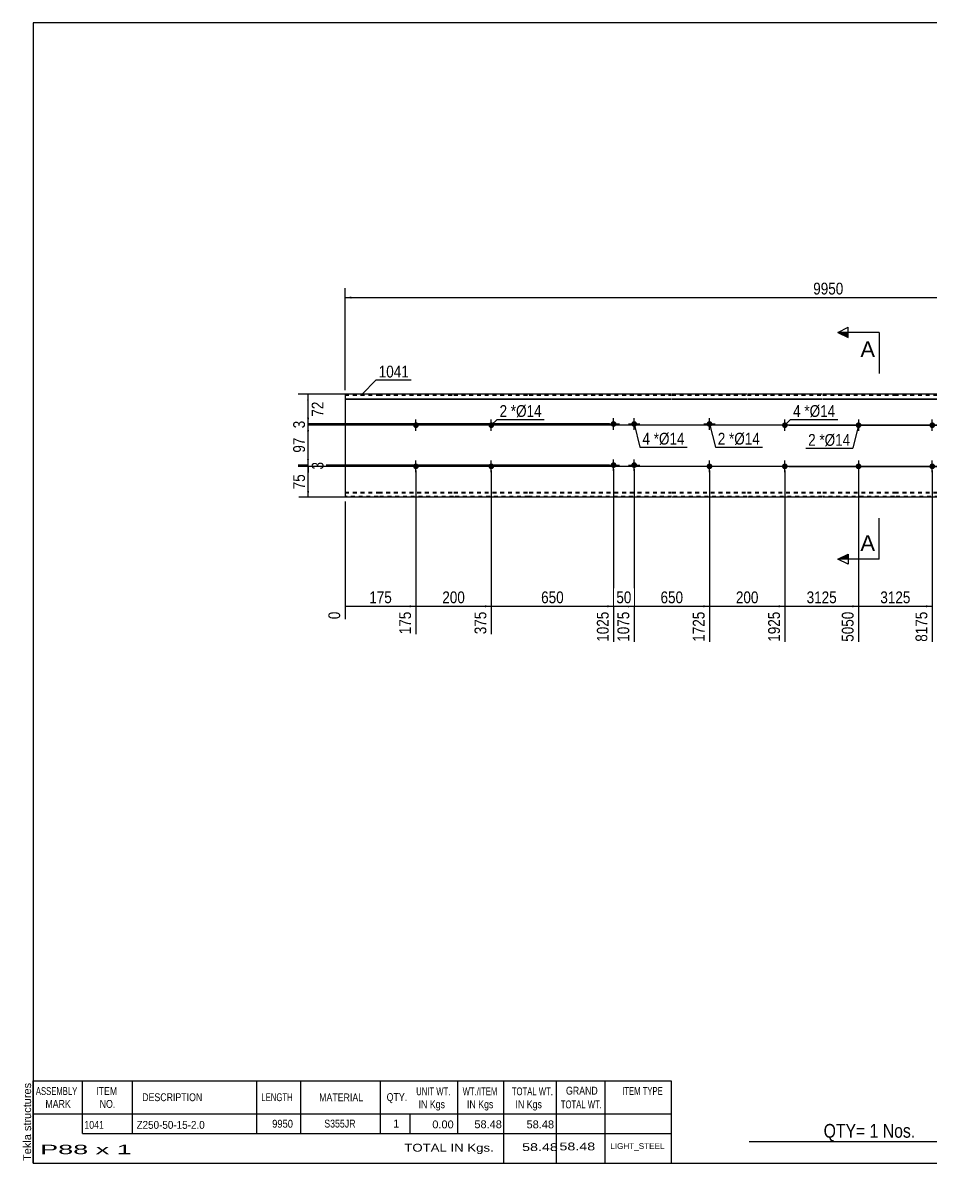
# Model space of a CAD drawing. Header units: millimetres. Extents: x -78 to 324, y -174 to 103.
# Drawn here: x -78.3 to 142.1, y -174.3 to 102.8 of the extents above; entities that cross this region are included whole.
import ezdxf

# ---------------------------------------------------------------- set-up
doc = ezdxf.new("R2010")
doc.units = ezdxf.units.MM
doc.linetypes.add('DXK_LINE_DOT1', pattern=[1.8814, 0.9407, -0.9407])
doc.styles.add('Arial', font='ARIAL.TTF', dxfattribs={"height": 0.2})
doc.styles.add('Arial Narrow', font='ARIALN.TTF', dxfattribs={"height": 0.2})

# ---------------------------------------------------------------- blocks, each defined once
blk = doc.blocks.new('Unknown-629082301-1939')
at = {"color": 5, "linetype": 'Continuous'}
for p, q in [((324.25, 102.75), (-75.75, 102.75)), ((-75.75, 102.75), (-75.75, -174.25)), ((324.25, -174.25), (324.25, 102.75)), ((-75.75, -174.25), (324.25, -174.25))]:
    blk.add_line(p, q, dxfattribs=at)
at = {"color": 174, "linetype": 'Continuous', "style": 'Arial'}
blk.add_text('Tekla structures', height=1.9102, rotation=90, dxfattribs=at).set_placement((-76.25, -173.75))
blk = doc.blocks.new('Part-629082301-1218 - 1203')
at = {"color": 2, "linetype": 'Continuous'}
for p, q in [((8, 12.5), (0, 12.5)), ((0, 12.5), (0, -12.5)), ((0, 11.44), (8, 11.44)), ((0, 11.3), (8, 11.3)), ((26.29, 12.5), (8.1, 12.5)), ((8.1, 11.44), (26.29, 11.44)), ((8.1, 11.3), (26.29, 11.3)), ((44.59, 12.5), (26.39, 12.5)), ((26.39, 11.44), (44.59, 11.44)), ((26.39, 11.3), (44.59, 11.3)), ((79.28, 12.5), (44.69, 12.5)), ((44.69, 11.44), (79.28, 11.44)), ((44.69, 11.3), (79.28, 11.3)), ((97.58, 12.5), (79.38, 12.5)), ((79.38, 11.44), (97.58, 11.44)), ((79.38, 11.3), (97.58, 11.3)), ((115.87, 12.5), (97.68, 12.5)), ((97.68, 11.44), (115.87, 11.44)), ((97.68, 11.3), (115.87, 11.3)), ((133.37, 12.5), (115.97, 12.5)), ((115.97, 11.44), (133.37, 11.44)), ((115.97, 11.3), (133.37, 11.3)), ((151.67, 12.5), (133.47, 12.5)), ((133.47, 11.44), (151.67, 11.44)), ((133.47, 11.3), (151.67, 11.3)), ((169.96, 12.5), (151.77, 12.5)), ((151.77, 11.44), (169.96, 11.44)), ((151.77, 11.3), (169.96, 11.3)), ((204.66, 12.5), (170.06, 12.5)), ((170.06, 11.44), (204.66, 11.44)), ((170.06, 11.3), (204.66, 11.3)), ((222.95, 12.5), (204.76, 12.5)), ((204.76, 11.44), (222.95, 11.44)), ((204.76, 11.3), (222.95, 11.3)), ((234.65, 12.5), (223.05, 12.5)), ((223.05, 11.44), (234.65, 11.44)), ((223.05, 11.3), (234.65, 11.3)), ((234.65, -12.5), (234.65, 12.5)), ((8, -12.5), (0, -12.5)), ((26.29, -12.5), (8.1, -12.5)), ((44.59, -12.5), (26.39, -12.5)), ((79.28, -12.5), (44.69, -12.5)), ((97.58, -12.5), (79.38, -12.5)), ((115.87, -12.5), (97.68, -12.5)), ((133.37, -12.5), (115.97, -12.5)), ((151.67, -12.5), (133.47, -12.5)), ((169.96, -12.5), (151.77, -12.5)), ((204.66, -12.5), (170.06, -12.5)), ((222.95, -12.5), (204.76, -12.5)), ((234.65, -12.5), (223.05, -12.5))]:
    blk.add_line(p, q, dxfattribs=at)
at = {"color": 7, "linetype": 'DXK_LINE_DOT1'}
for p, q in [((0, 12.3), (8, 12.3)), ((8.1, 12.3), (26.29, 12.3)), ((26.39, 12.3), (44.59, 12.3)), ((44.69, 12.3), (79.28, 12.3)), ((79.38, 12.3), (97.58, 12.3)), ((97.68, 12.3), (115.87, 12.3)), ((115.97, 12.3), (133.37, 12.3)), ((133.47, 12.3), (151.67, 12.3)), ((151.77, 12.3), (169.96, 12.3)), ((170.06, 12.3), (204.66, 12.3)), ((204.76, 12.3), (222.95, 12.3)), ((223.05, 12.3), (234.65, 12.3)), ((0, -11.3), (8, -11.3)), ((0, -11.44), (8, -11.44)), ((8, -12.3), (0, -12.3)), ((8.1, -11.3), (26.29, -11.3)), ((8.1, -11.44), (26.29, -11.44)), ((26.29, -12.3), (8.1, -12.3)), ((26.39, -11.3), (44.59, -11.3)), ((26.39, -11.44), (44.59, -11.44)), ((44.59, -12.3), (26.39, -12.3)), ((44.69, -11.3), (79.28, -11.3)), ((44.69, -11.44), (79.28, -11.44)), ((79.28, -12.3), (44.69, -12.3)), ((79.38, -11.3), (97.58, -11.3)), ((79.38, -11.44), (97.58, -11.44)), ((97.58, -12.3), (79.38, -12.3)), ((97.68, -11.3), (115.87, -11.3)), ((97.68, -11.44), (115.87, -11.44)), ((115.87, -12.3), (97.68, -12.3)), ((115.97, -11.3), (133.37, -11.3)), ((115.97, -11.44), (133.37, -11.44)), ((133.37, -12.3), (115.97, -12.3)), ((133.47, -11.3), (151.67, -11.3)), ((133.47, -11.44), (151.67, -11.44)), ((151.67, -12.3), (133.47, -12.3)), ((151.77, -11.3), (169.96, -11.3)), ((151.77, -11.44), (169.96, -11.44)), ((169.96, -12.3), (151.77, -12.3)), ((170.06, -11.3), (204.66, -11.3)), ((170.06, -11.44), (204.66, -11.44)), ((204.66, -12.3), (170.06, -12.3)), ((204.76, -11.3), (222.95, -11.3)), ((204.76, -11.44), (222.95, -11.44)), ((222.95, -12.3), (204.76, -12.3)), ((223.05, -11.3), (234.65, -11.3)), ((223.05, -11.44), (234.65, -11.44)), ((234.65, -12.3), (223.05, -12.3))]:
    blk.add_line(p, q, dxfattribs=at)
blk = doc.blocks.new('Bolt-629082301-1224 - 1203')
at = {"linetype": 'Continuous'}
for points in [[(141.87, -5, -1), (143.27, -5, -1)], [(231.45, -5, -1), (232.85, -5, -1)]]:
    blk.add_hatch(color=3, dxfattribs=at).paths.add_polyline_path(points)
at = {"color": 3, "linetype": 'Continuous'}
for p, q in [((143.97, -5), (141.17, -5)), ((142.57, -6.4), (142.57, -3.6)), ((233.55, -5), (230.75, -5)), ((232.15, -6.4), (232.15, -3.6))]:
    blk.add_line(p, q, dxfattribs=at)
blk = doc.blocks.new('Bolt-629082301-1225 - 1203')
at = {"linetype": 'Continuous'}
for points in [[(141.87, 5, -1), (143.27, 5, -1)], [(231.45, 5, -1), (232.85, 5, -1)]]:
    blk.add_hatch(color=3, dxfattribs=at).paths.add_polyline_path(points)
at = {"color": 3, "linetype": 'Continuous'}
for p, q in [((142.57, 3.6), (142.57, 6.4)), ((232.15, 3.6), (232.15, 6.4)), ((143.97, 5), (141.17, 5)), ((233.55, 5), (230.75, 5))]:
    blk.add_line(p, q, dxfattribs=at)
blk = doc.blocks.new('Bolt-629082301-1226 - 1203')
at = {"linetype": 'Continuous'}
for points in [[(16.5, 5, -1), (17.9, 5, -1)], [(106.08, 5, -1), (107.48, 5, -1)]]:
    blk.add_hatch(color=3, dxfattribs=at).paths.add_polyline_path(points)
at = {"color": 3, "linetype": 'Continuous'}
for p, q in [((17.2, 3.6), (17.2, 6.4)), ((106.78, 3.6), (106.78, 6.4)), ((18.6, 5), (15.8, 5)), ((108.18, 5), (105.38, 5))]:
    blk.add_line(p, q, dxfattribs=at)
blk = doc.blocks.new('Bolt-629082301-1227 - 1203')
at = {"linetype": 'Continuous'}
for points in [[(16.5, -5, -1), (17.9, -5, -1)], [(106.08, -5, -1), (107.48, -5, -1)]]:
    blk.add_hatch(color=3, dxfattribs=at).paths.add_polyline_path(points)
at = {"color": 3, "linetype": 'Continuous'}
for p, q in [((18.6, -5), (15.8, -5)), ((17.2, -6.4), (17.2, -3.6)), ((108.18, -5), (105.38, -5)), ((106.78, -6.4), (106.78, -3.6))]:
    blk.add_line(p, q, dxfattribs=at)
blk = doc.blocks.new('Bolt-629082301-1228 - 1203')
at = {"linetype": 'Continuous'}
for points in [[(125.37, 5, -1), (123.97, 5, -1)], [(125.37, -5, -1), (123.97, -5, -1)]]:
    blk.add_hatch(color=3, dxfattribs=at).paths.add_polyline_path(points)
at = {"color": 3, "linetype": 'Continuous'}
for p, q in [((124.67, 6.4), (124.67, 3.6)), ((126.07, 5), (123.27, 5)), ((126.07, -5), (123.27, -5)), ((124.67, -3.6), (124.67, -6.4))]:
    blk.add_line(p, q, dxfattribs=at)
blk = doc.blocks.new('Bolt-629082301-1229 - 1203')
at = {"linetype": 'Continuous'}
for points in [[(64.49, 5.3, -1), (65.89, 5.3, -1)], [(69.49, 5.3, -1), (70.89, 5.3, -1)], [(64.49, -4.7, -1), (65.89, -4.7, -1)], [(69.49, -4.7, -1), (70.89, -4.7, -1)]]:
    blk.add_hatch(color=3, dxfattribs=at).paths.add_polyline_path(points)
at = {"color": 3, "linetype": 'Continuous'}
for p, q in [((65.19, 3.9), (65.19, 6.7)), ((70.19, 3.9), (70.19, 6.7)), ((63.79, 5.3), (66.59, 5.3)), ((68.79, 5.3), (71.59, 5.3)), ((63.79, -4.7), (66.59, -4.7)), ((65.19, -6.1), (65.19, -3.3)), ((68.79, -4.7), (71.59, -4.7)), ((70.19, -6.1), (70.19, -3.3))]:
    blk.add_line(p, q, dxfattribs=at)
blk = doc.blocks.new('Bolt-629082301-1230 - 1203')
at = {"linetype": 'Continuous'}
blk.add_hatch(color=3, dxfattribs=at).paths.add_polyline_path([(87.78, 5.3, -1), (89.18, 5.3, -1)])
at = {"color": 3, "linetype": 'Continuous'}
for p, q in [((88.48, 3.9), (88.48, 6.7)), ((87.08, 5.3), (89.88, 5.3))]:
    blk.add_line(p, q, dxfattribs=at)
blk = doc.blocks.new('Bolt-629082301-1231 - 1203')
at = {"linetype": 'Continuous'}
blk.add_hatch(color=3, dxfattribs=at).paths.add_polyline_path([(87.78, -5, -1), (89.18, -5, -1)])
at = {"color": 3, "linetype": 'Continuous'}
for p, q in [((89.88, -5), (87.08, -5)), ((88.48, -6.4), (88.48, -3.6))]:
    blk.add_line(p, q, dxfattribs=at)
blk = doc.blocks.new('Bolt-629082301-1232 - 1203')
at = {"linetype": 'Continuous'}
blk.add_hatch(color=3, dxfattribs=at).paths.add_polyline_path([(34.79, -5, -1), (36.19, -5, -1)])
at = {"color": 3, "linetype": 'Continuous'}
for p, q in [((36.89, -5), (34.09, -5)), ((35.49, -6.4), (35.49, -3.6))]:
    blk.add_line(p, q, dxfattribs=at)
blk = doc.blocks.new('Bolt-629082301-1233 - 1203')
at = {"linetype": 'Continuous'}
blk.add_hatch(color=3, dxfattribs=at).paths.add_polyline_path([(34.79, 5, -1), (36.19, 5, -1)])
at = {"color": 3, "linetype": 'Continuous'}
for p, q in [((35.49, 3.6), (35.49, 6.4)), ((36.89, 5), (34.09, 5))]:
    blk.add_line(p, q, dxfattribs=at)
blk = doc.blocks.new('StraightDimension-629082301-1348 - 1203')
at = {"linetype": 'Continuous'}
for points in [[(-9.25, 11), (-9, 12.5), (-8.75, 11)], [(-8.75, 6.8), (-9, 5.3), (-9.25, 6.8)]]:
    blk.add_hatch(color=7, dxfattribs=at).paths.add_polyline_path(points)
at = {"color": 7, "linetype": 'Continuous'}
for p, q in [((16.2, 12.5), (-11.4, 12.5)), ((-9, 5.3), (-9, 12.5)), ((64.19, 5.3), (-11.4, 5.3))]:
    blk.add_line(p, q, dxfattribs=at)
at = {"color": 0}
blk.add_wipeout([(-4.65, 11.33), (-8.85, 11.33), (-8.85, 6.47), (-4.65, 6.47)], dxfattribs=at)
at = {"color": 3, "style": 'Arial Narrow'}
blk.add_text('72', height=2.863, rotation=90.0002, dxfattribs=at).set_placement((-5.25, 7.07))
blk = doc.blocks.new('StraightDimension-629082301-1284 - 1203')
at = {"linetype": 'Continuous'}
blk.add_hatch(color=7, dxfattribs=at).paths.add_polyline_path([(86.98, -38.75), (88.48, -39), (86.98, -39.25)])
at = {"color": 7, "linetype": 'Continuous'}
for p, q in [((70.19, -5.7), (70.19, -47.61)), ((88.48, -6), (88.48, -47.61)), ((70.19, -39), (88.48, -39))]:
    blk.add_line(p, q, dxfattribs=at)
at = {"color": 0}
blk.add_wipeout([(82.68, -38.85), (82.68, -34.65), (75.99, -34.65), (75.99, -38.85)], dxfattribs=at)
at = {"color": 3, "style": 'Arial Narrow'}
blk.add_text('650', height=2.863, dxfattribs=at).set_placement((76.59, -38.25))
at = {"color": 0, "linetype": 'Continuous'}
blk.add_wipeout([(87.88, -39.7), (83.68, -39.7), (83.68, -48.21), (87.88, -48.21)], dxfattribs=at)
at = {"color": 3, "linetype": 'Continuous', "style": 'Arial Narrow'}
blk.add_text('1725', height=2.863, rotation=90.0002, dxfattribs=at).set_placement((87.28, -47.61))
blk = doc.blocks.new('StraightDimension-629082301-1283 - 1203')
at = {"linetype": 'Continuous'}
blk.add_hatch(color=7, dxfattribs=at).paths.add_polyline_path([(105.28, -38.75), (106.78, -39), (105.28, -39.25)])
at = {"color": 7, "linetype": 'Continuous'}
for p, q in [((88.48, -6), (88.48, -47.61)), ((106.78, -6), (106.78, -47.61)), ((88.48, -39), (106.78, -39))]:
    blk.add_line(p, q, dxfattribs=at)
at = {"color": 0}
blk.add_wipeout([(100.97, -38.85), (100.97, -34.65), (94.29, -34.65), (94.29, -38.85)], dxfattribs=at)
at = {"color": 3, "style": 'Arial Narrow'}
blk.add_text('200', height=2.863, dxfattribs=at).set_placement((94.89, -38.25))
at = {"color": 0, "linetype": 'Continuous'}
blk.add_wipeout([(106.18, -39.7), (101.98, -39.7), (101.98, -48.21), (106.18, -48.21)], dxfattribs=at)
at = {"color": 3, "linetype": 'Continuous', "style": 'Arial Narrow'}
blk.add_text('1925', height=2.863, rotation=90.0002, dxfattribs=at).set_placement((105.58, -47.61))
blk = doc.blocks.new('StraightDimension-629082301-1282 - 1203')
at = {"linetype": 'Continuous'}
blk.add_hatch(color=7, dxfattribs=at).paths.add_polyline_path([(123.17, -38.75), (124.67, -39), (123.17, -39.25)])
at = {"color": 7, "linetype": 'Continuous'}
for p, q in [((106.78, -6), (106.78, -47.61)), ((124.67, -6), (124.67, -47.61)), ((106.78, -39), (124.67, -39))]:
    blk.add_line(p, q, dxfattribs=at)
at = {"color": 0}
blk.add_wipeout([(119.98, -38.85), (119.98, -34.65), (111.47, -34.65), (111.47, -38.85)], dxfattribs=at)
at = {"color": 3, "style": 'Arial Narrow'}
blk.add_text('3125', height=2.863, dxfattribs=at).set_placement((112.07, -38.25))
at = {"color": 0, "linetype": 'Continuous'}
blk.add_wipeout([(124.07, -39.7), (119.87, -39.7), (119.87, -48.21), (124.07, -48.21)], dxfattribs=at)
at = {"color": 3, "linetype": 'Continuous', "style": 'Arial Narrow'}
blk.add_text('5050', height=2.863, rotation=90.0002, dxfattribs=at).set_placement((123.47, -47.61))
blk = doc.blocks.new('StraightDimension-629082301-1350 - 1203')
at = {"linetype": 'Continuous'}
for points in [[(-9.25, 3.5), (-9, 5), (-8.75, 3.5)], [(-8.75, -3.2), (-9, -4.7), (-9.25, -3.2)]]:
    blk.add_hatch(color=7, dxfattribs=at).paths.add_polyline_path(points)
at = {"color": 7, "linetype": 'Continuous'}
for p, q in [((141.57, 5), (-11.25, 5)), ((-9, -4.7), (-9, 5)), ((64.19, -4.7), (-11.25, -4.7))]:
    blk.add_line(p, q, dxfattribs=at)
at = {"color": 0}
blk.add_wipeout([(-9.15, 2.58), (-13.35, 2.58), (-13.35, -2.28), (-9.15, -2.28)], dxfattribs=at)
at = {"color": 3, "style": 'Arial Narrow'}
blk.add_text('97', height=2.863, rotation=90.0002, dxfattribs=at).set_placement((-9.75, -1.68))
blk = doc.blocks.new('StraightDimension-629082301-1286 - 1203')
at = {"linetype": 'Continuous'}
blk.add_hatch(color=7, dxfattribs=at).paths.add_polyline_path([(63.69, -38.75), (65.19, -39), (63.69, -39.25)])
at = {"color": 7, "linetype": 'Continuous'}
for p, q in [((35.49, -6), (35.49, -45.78)), ((65.19, -5.7), (65.19, -47.61)), ((35.49, -39), (65.19, -39))]:
    blk.add_line(p, q, dxfattribs=at)
at = {"color": 0}
blk.add_wipeout([(53.68, -38.85), (53.68, -34.65), (47, -34.65), (47, -38.85)], dxfattribs=at)
at = {"color": 0, "linetype": 'Continuous'}
blk.add_wipeout([(64.59, -39.7), (60.39, -39.7), (60.39, -48.21), (64.59, -48.21)], dxfattribs=at)
at = {"color": 3, "style": 'Arial Narrow'}
blk.add_text('650', height=2.863, dxfattribs=at).set_placement((47.6, -38.25))
at = {"color": 3, "linetype": 'Continuous', "style": 'Arial Narrow'}
blk.add_text('1025', height=2.863, rotation=90.0002, dxfattribs=at).set_placement((63.99, -47.61))
blk = doc.blocks.new('StraightDimension-629082301-1349 - 1203')
at = {"linetype": 'Continuous'}
for points in [[(-8.75, 6.8), (-9, 5.3), (-9.25, 6.8)], [(-9.25, 3.5), (-9, 5), (-8.75, 3.5)]]:
    blk.add_hatch(color=7, dxfattribs=at).paths.add_polyline_path(points)
at = {"color": 7, "linetype": 'Continuous'}
for p, q in [((64.19, 5.3), (-11.25, 5.3)), ((141.57, 5), (-11.25, 5)), ((-9, 5), (-9, 5.3))]:
    blk.add_line(p, q, dxfattribs=at)
at = {"color": 0}
blk.add_wipeout([(-9.15, 6.66), (-13.35, 6.66), (-13.35, 3.64), (-9.15, 3.64)], dxfattribs=at)
at = {"color": 3, "style": 'Arial Narrow'}
blk.add_text('3', height=2.86, rotation=90.0002, dxfattribs=at).set_placement((-9.75, 4.24))
blk = doc.blocks.new('StraightDimension-629082301-1285 - 1203')
at = {"linetype": 'Continuous'}
blk.add_hatch(color=7, dxfattribs=at).paths.add_polyline_path([(68.69, -38.75), (70.19, -39), (68.69, -39.25)])
at = {"color": 7, "linetype": 'Continuous'}
for p, q in [((65.19, -5.7), (65.19, -47.61)), ((70.19, -5.7), (70.19, -47.61)), ((65.19, -39), (70.19, -39))]:
    blk.add_line(p, q, dxfattribs=at)
at = {"color": 0}
blk.add_wipeout([(70.12, -38.85), (70.12, -34.65), (65.26, -34.65), (65.26, -38.85)], dxfattribs=at)
at = {"color": 3, "style": 'Arial Narrow'}
blk.add_text('50', height=2.863, dxfattribs=at).set_placement((65.86, -38.25))
at = {"color": 0, "linetype": 'Continuous'}
blk.add_wipeout([(69.59, -39.7), (65.39, -39.7), (65.39, -48.21), (69.59, -48.21)], dxfattribs=at)
at = {"color": 3, "linetype": 'Continuous', "style": 'Arial Narrow'}
blk.add_text('1075', height=2.863, rotation=90.0002, dxfattribs=at).set_placement((68.99, -47.61))
blk = doc.blocks.new('StraightDimension-629082301-1281 - 1203')
at = {"linetype": 'Continuous'}
blk.add_hatch(color=7, dxfattribs=at).paths.add_polyline_path([(141.07, -38.75), (142.57, -39), (141.07, -39.25)])
at = {"color": 7, "linetype": 'Continuous'}
for p, q in [((124.67, -6), (124.67, -47.61)), ((142.57, -6), (142.57, -47.61)), ((124.67, -39), (142.57, -39))]:
    blk.add_line(p, q, dxfattribs=at)
at = {"color": 0}
blk.add_wipeout([(137.88, -38.85), (137.88, -34.65), (129.36, -34.65), (129.36, -38.85)], dxfattribs=at)
at = {"color": 3, "style": 'Arial Narrow'}
blk.add_text('3125', height=2.863, dxfattribs=at).set_placement((129.96, -38.25))
at = {"color": 0, "linetype": 'Continuous'}
blk.add_wipeout([(141.97, -39.7), (137.77, -39.7), (137.77, -48.21), (141.97, -48.21)], dxfattribs=at)
at = {"color": 3, "linetype": 'Continuous', "style": 'Arial Narrow'}
blk.add_text('8175', height=2.863, rotation=90.0002, dxfattribs=at).set_placement((141.37, -47.61))
blk = doc.blocks.new('StraightDimension-629082301-1351 - 1203')
at = {"linetype": 'Continuous'}
for points in [[(-8.75, -3.2), (-9, -4.7), (-9.25, -3.2)], [(-9.25, -6.5), (-9, -5), (-8.75, -6.5)]]:
    blk.add_hatch(color=7, dxfattribs=at).paths.add_polyline_path(points)
at = {"color": 7, "linetype": 'Continuous'}
for p, q in [((64.19, -4.7), (-11.4, -4.7)), ((141.57, -5), (-11.4, -5)), ((-9, -5), (-9, -4.7))]:
    blk.add_line(p, q, dxfattribs=at)
at = {"color": 0}
blk.add_wipeout([(-4.65, -3.34), (-8.85, -3.34), (-8.85, -6.36), (-4.65, -6.36)], dxfattribs=at)
at = {"color": 3, "style": 'Arial Narrow'}
blk.add_text('3', height=2.86, rotation=90.0002, dxfattribs=at).set_placement((-5.25, -5.76))
blk = doc.blocks.new('StraightDimension-629082301-1287 - 1203')
at = {"linetype": 'Continuous'}
blk.add_hatch(color=7, dxfattribs=at).paths.add_polyline_path([(33.99, -38.75), (35.49, -39), (33.99, -39.25)])
at = {"color": 7, "linetype": 'Continuous'}
for p, q in [((17.2, -6), (17.2, -45.78)), ((35.49, -6), (35.49, -45.78)), ((17.2, -39), (35.49, -39))]:
    blk.add_line(p, q, dxfattribs=at)
at = {"color": 0}
blk.add_wipeout([(29.69, -38.85), (29.69, -34.65), (23, -34.65), (23, -38.85)], dxfattribs=at)
at = {"color": 3, "style": 'Arial Narrow'}
blk.add_text('200', height=2.863, dxfattribs=at).set_placement((23.6, -38.25))
at = {"color": 0, "linetype": 'Continuous'}
blk.add_wipeout([(34.89, -39.7), (30.69, -39.7), (30.69, -46.38), (34.89, -46.38)], dxfattribs=at)
at = {"color": 3, "linetype": 'Continuous', "style": 'Arial Narrow'}
blk.add_text('375', height=2.863, rotation=90.0002, dxfattribs=at).set_placement((34.29, -45.78))
blk = doc.blocks.new('StraightDimension-629082301-1352 - 1203')
at = {"linetype": 'Continuous'}
for points in [[(-9.25, -6.5), (-9, -5), (-8.75, -6.5)], [(-8.75, -11), (-9, -12.5), (-9.25, -11)]]:
    blk.add_hatch(color=7, dxfattribs=at).paths.add_polyline_path(points)
at = {"color": 7, "linetype": 'Continuous'}
for p, q in [((141.57, -5), (-11.25, -5)), ((-9, -12.5), (-9, -5)), ((16.2, -12.5), (-11.25, -12.5))]:
    blk.add_line(p, q, dxfattribs=at)
at = {"color": 0}
blk.add_wipeout([(-9.15, -6.32), (-13.35, -6.32), (-13.35, -11.18), (-9.15, -11.18)], dxfattribs=at)
at = {"color": 3, "style": 'Arial Narrow'}
blk.add_text('75', height=2.863, rotation=90.0002, dxfattribs=at).set_placement((-9.75, -10.58))
blk = doc.blocks.new('StraightDimension-629082301-1288 - 1203')
at = {"linetype": 'Continuous'}
blk.add_hatch(color=7, dxfattribs=at).paths.add_polyline_path([(15.7, -38.75), (17.2, -39), (15.7, -39.25)])
at = {"color": 7, "linetype": 'Continuous'}
for p, q in [((17.2, -6), (17.2, -45.78)), ((0, -13.5), (0, -42.13)), ((0, -39), (17.2, -39))]:
    blk.add_line(p, q, dxfattribs=at)
at = {"color": 0}
blk.add_wipeout([(11.94, -38.85), (11.94, -34.65), (5.26, -34.65), (5.26, -38.85)], dxfattribs=at)
at = {"color": 0, "linetype": 'Continuous'}
blk.add_wipeout([(-0.6, -39.7), (-4.8, -39.7), (-4.8, -42.73), (-0.6, -42.73)], dxfattribs=at)
at = {"color": 3, "style": 'Arial Narrow'}
blk.add_text('175', height=2.863, dxfattribs=at).set_placement((5.86, -38.25))
at = {"color": 3, "linetype": 'Continuous', "style": 'Arial Narrow'}
blk.add_text('0', height=2.86, rotation=90.0002, dxfattribs=at).set_placement((-1.2, -42.13))
at = {"color": 0, "linetype": 'Continuous'}
blk.add_wipeout([(16.6, -39.7), (12.4, -39.7), (12.4, -46.38), (16.6, -46.38)], dxfattribs=at)
at = {"color": 3, "linetype": 'Continuous', "style": 'Arial Narrow'}
blk.add_text('175', height=2.863, rotation=90.0002, dxfattribs=at).set_placement((16, -45.78))
blk = doc.blocks.new('StraightDimension-629082301-1370 - 1203')
at = {"linetype": 'Continuous'}
for points in [[(245.75, 11), (246, 12.5), (246.25, 11)], [(246.25, 6.5), (246, 5), (245.75, 6.5)]]:
    blk.add_hatch(color=7, dxfattribs=at).paths.add_polyline_path(points)
at = {"color": 7, "linetype": 'Continuous'}
for p, q in [((235.65, 12.5), (248.4, 12.5)), ((246, 5), (246, 12.5)), ((107.78, 5), (248.4, 5))]:
    blk.add_line(p, q, dxfattribs=at)
at = {"color": 0}
blk.add_wipeout([(245.85, 11.18), (241.65, 11.18), (241.65, 6.32), (245.85, 6.32)], dxfattribs=at)
at = {"color": 3, "style": 'Arial Narrow'}
blk.add_text('75', height=2.863, rotation=90.0002, dxfattribs=at).set_placement((245.25, 6.92))
blk = doc.blocks.new('StraightDimension-629082301-1371 - 1203')
at = {"linetype": 'Continuous'}
for points in [[(245.75, 3.5), (246, 5), (246.25, 3.5)], [(246.25, -3.5), (246, -5), (245.75, -3.5)]]:
    blk.add_hatch(color=7, dxfattribs=at).paths.add_polyline_path(points)
at = {"color": 7, "linetype": 'Continuous'}
for p, q in [((107.78, 5), (248.4, 5)), ((246, -5), (246, 5)), ((107.78, -5), (248.4, -5))]:
    blk.add_line(p, q, dxfattribs=at)
at = {"color": 0}
blk.add_wipeout([(245.85, 3.34), (241.65, 3.34), (241.65, -3.34), (245.85, -3.34)], dxfattribs=at)
at = {"color": 3, "style": 'Arial Narrow'}
blk.add_text('100', height=2.863, rotation=90.0002, dxfattribs=at).set_placement((245.25, -2.74))
blk = doc.blocks.new('StraightDimension-629082301-1372 - 1203')
at = {"linetype": 'Continuous'}
for points in [[(245.75, -6.5), (246, -5), (246.25, -6.5)], [(246.25, -11), (246, -12.5), (245.75, -11)]]:
    blk.add_hatch(color=7, dxfattribs=at).paths.add_polyline_path(points)
at = {"color": 7, "linetype": 'Continuous'}
for p, q in [((107.78, -5), (248.4, -5)), ((246, -12.5), (246, -5)), ((235.65, -12.5), (248.4, -12.5))]:
    blk.add_line(p, q, dxfattribs=at)
at = {"color": 0}
blk.add_wipeout([(245.85, -6.32), (241.65, -6.32), (241.65, -11.18), (245.85, -11.18)], dxfattribs=at)
at = {"color": 3, "style": 'Arial Narrow'}
blk.add_text('75', height=2.863, rotation=90.0002, dxfattribs=at).set_placement((245.25, -10.58))
blk = doc.blocks.new('StraightDimension-629082301-1388 - 1203')
at = {"linetype": 'Continuous'}
for points in [[(1.5, 35.75), (0, 36), (1.5, 36.25)], [(233.15, 36.25), (234.65, 36), (233.15, 35.75)]]:
    blk.add_hatch(color=7, dxfattribs=at).paths.add_polyline_path(points)
at = {"color": 7, "linetype": 'Continuous'}
for p, q in [((0, 13.5), (0, 38.25)), ((234.65, 13.5), (234.65, 38.25)), ((0, 36), (234.65, 36))]:
    blk.add_line(p, q, dxfattribs=at)
at = {"color": 0}
blk.add_wipeout([(121.58, 36.15), (121.58, 40.35), (113.07, 40.35), (113.07, 36.15)], dxfattribs=at)
at = {"color": 3, "style": 'Arial Narrow'}
blk.add_text('9950', height=2.863, dxfattribs=at).set_placement((113.67, 36.75))
blk = doc.blocks.new('CBS_BOM-629082301-2011')
at = {"color": 7, "linetype": 'Continuous'}
for p, q in [((-75.78, -162.28), (-75.78, -154.28)), ((-75.78, -154.28), (79.14, -154.28)), ((-63.78, -162.28), (-63.78, -154.28)), ((-51.59, -162.28), (-51.59, -154.28)), ((-21.43, -162.28), (-21.43, -154.28)), ((-10.75, -162.28), (-10.75, -154.28)), ((8.57, -162.28), (8.57, -154.28)), ((27.37, -162.28), (27.37, -154.28)), ((38.58, -162.28), (38.58, -154.28)), ((51.37, -162.28), (51.37, -154.28)), ((63.12, -162.28), (63.12, -154.28)), ((79.14, -154.29), (79.14, -162.27)), ((-75.78, -162.28), (79.14, -162.28)), ((-75.78, -167.08), (-75.78, -162.28)), ((-63.78, -167.08), (-63.78, -162.28)), ((-51.59, -167.08), (-51.59, -162.28)), ((-21.43, -167.08), (-21.43, -162.28)), ((-10.75, -167.08), (-10.75, -162.28)), ((8.57, -167.08), (8.57, -162.28)), ((15.83, -167.08), (15.83, -162.28)), ((27.37, -167.08), (27.37, -162.28)), ((38.58, -167.08), (38.58, -162.28)), ((51.37, -167.08), (51.37, -162.28)), ((63.14, -167.08), (63.14, -162.28)), ((79.14, -162.28), (79.14, -167.08)), ((-75.78, -174.28), (-75.78, -167.1)), ((-63.78, -167.08), (79.14, -167.08)), ((38.58, -174.28), (38.58, -167.1)), ((51.37, -174.28), (51.37, -167.1)), ((63.18, -174.28), (63.18, -167.1)), ((79.14, -167.08), (79.14, -174.28)), ((-75.78, -174.28), (79.14, -174.28))]:
    blk.add_line(p, q, dxfattribs=at)
at = {"color": 3, "linetype": 'Continuous', "style": 'Arial'}
for s, height, width, p in [('ASSEMBLY', 1.91, 0.7, (-75.1, -157.71)), ('ITEM', 1.91, 0.8, (-60.45, -157.71)), ('DESCRIPTION', 1.9102, 0.8, (-49.27, -159.21)), ('LENGTH', 1.91, 0.7, (-20.32, -159.21)), ('MATERIAL', 1.91, 0.8, (-6.3, -159.26)), ('QTY.', 1.91, 0.8, (10.09, -159.18)), ('UNIT WT.', 1.91, 0.7, (17.26, -157.78)), ('WT./ITEM', 1.91, 0.7, (28.55, -157.78)), ('TOTAL WT.', 1.91, 0.7, (40.49, -157.78)), ('GRAND', 1.91, 0.8, (53.64, -157.62)), ('ITEM TYPE', 1.91, 0.7, (67.28, -157.7)), ('MARK', 1.91, 0.8, (-72.78, -160.84)), ('NO.', 1.91, 0.8, (-59.6, -160.84)), ('IN Kgs', 1.91, 0.8, (17.84, -160.92)), ('IN Kgs', 1.91, 0.8, (29.59, -160.92)), ('IN Kgs', 1.91, 0.8, (41.38, -160.92)), ('TOTAL WT.', 1.91, 0.7, (52.38, -160.96))]:
    blk.add_text(s, height=height, dxfattribs=dict(at, width=width)).set_placement(p)
at = {"color": 7, "linetype": 'Continuous', "style": 'Arial'}
for s, height, width, p in [('1041', 1.91, 0.8, (-63.32, -165.93)), ('Z250-50-15-2.0', 1.9102, 0.9, (-50.65, -165.93)), ('9950', 1.91, 0.85, (-17.71, -165.65)), ('S355JR', 1.91, 0.8, (-5.06, -165.62))]:
    blk.add_text(s, height=height, dxfattribs=dict(at, width=width)).set_placement(p)
for s, p in [('1', (11.66, -165.62)), ('0.00', (21.17, -165.81)), ('58.48', (31.39, -165.78)), ('58.48', (44.06, -165.81))]:
    blk.add_text(s, height=1.91, dxfattribs=at).set_placement(p)
at = {"color": 6, "linetype": 'Continuous', "style": 'Arial'}
for s, height, width, p in [('P88 x 1', 2.292, 2.05, (-74.06, -172.09)), ('TOTAL IN Kgs.', 1.9102, 1.2, (14.38, -171.48)), ('58.48', 1.91, 1.3, (42.97, -171.33)), ('58.48', 1.91, 1.3, (52.04, -171.17))]:
    blk.add_text(s, height=height, dxfattribs=dict(at, width=width)).set_placement(p)
blk.add_text('LIGHT_STEEL', height=1.4135, dxfattribs=at).set_placement((64.39, -170.83))
blk = doc.blocks.new('CBS_CALLOFF-629082301-2012')
at = {"color": 7, "linetype": 'Continuous'}
blk.add_line((98.13, -168.98), (214.36, -169), dxfattribs=at)
at = {"color": 3, "linetype": 'Continuous', "style": 'Arial Narrow'}
blk.add_text('QTY= 1 Nos.      COLD FORMED     MKD : P88', height=3.3405, dxfattribs=at).set_placement((116.2, -168.09))
blk = doc.blocks.new('MarkSet-629082301-1417 - 1203')
at = {"color": 0}
blk.add_wipeout([(110.62, 7.01), (110.62, 10.01), (108.79, 10.01), (108.79, 7.01)], dxfattribs=at)
blk.add_wipeout([(110.62, 7.01), (110.62, 10.01), (108.79, 10.01), (108.79, 7.01)], dxfattribs=at)
at = {"color": 7, "linetype": 'Continuous'}
blk.add_line((106.78, 5), (108.19, 6.41), dxfattribs=at)
at = {"color": 0}
blk.add_wipeout([(112.8, 7.01), (112.8, 10.01), (111.52, 10.01), (111.52, 7.01)], dxfattribs=at)
blk.add_wipeout([(112.8, 7.01), (112.8, 10.01), (111.52, 10.01), (111.52, 7.01)], dxfattribs=at)
at = {"color": 3, "style": 'Arial Narrow'}
blk.add_text('4', height=2.86, dxfattribs=at).set_placement((108.79, 7.01))
at = {"color": 0}
blk.add_wipeout([(119.01, 7.01), (119.01, 10.01), (112.8, 10.01), (112.8, 7.01)], dxfattribs=at)
blk.add_wipeout([(119.01, 7.01), (119.01, 10.01), (112.8, 10.01), (112.8, 7.01)], dxfattribs=at)
at = {"color": 7, "linetype": 'Continuous'}
blk.add_line((108.19, 6.41), (119.61, 6.41), dxfattribs=at)
at = {"color": 3, "style": 'Arial Narrow'}
for s, height, p in [('*', 2.86, (111.52, 7.01)), ('Ø14', 2.863, (112.8, 7.01))]:
    blk.add_text(s, height=height, dxfattribs=at).set_placement(p)
blk = doc.blocks.new('Mark-629082301-1431 - 1203')
at = {"color": 0}
blk.add_wipeout([(114.27, -0.01), (114.27, 2.99), (112.44, 2.99), (112.44, -0.01)], dxfattribs=at)
blk.add_wipeout([(114.27, -0.01), (114.27, 2.99), (112.44, 2.99), (112.44, -0.01)], dxfattribs=at)
blk.add_wipeout([(116.44, -0.01), (116.44, 2.99), (115.17, 2.99), (115.17, -0.01)], dxfattribs=at)
blk.add_wipeout([(116.44, -0.01), (116.44, 2.99), (115.17, 2.99), (115.17, -0.01)], dxfattribs=at)
at = {"color": 3, "style": 'Arial Narrow'}
blk.add_text('2', height=2.86, dxfattribs=at).set_placement((112.44, -0.01))
at = {"color": 0}
blk.add_wipeout([(122.66, -0.01), (122.66, 2.99), (116.44, 2.99), (116.44, -0.01)], dxfattribs=at)
blk.add_wipeout([(122.66, -0.01), (122.66, 2.99), (116.44, 2.99), (116.44, -0.01)], dxfattribs=at)
at = {"color": 7, "linetype": 'Continuous'}
for p in [(124.67, 5), (111.84, -0.61)]:
    blk.add_line(p, (123.26, -0.61), dxfattribs=at)
at = {"color": 3, "style": 'Arial Narrow'}
for s, height, p in [('*', 2.86, (115.17, -0.01)), ('Ø14', 2.863, (116.44, -0.01))]:
    blk.add_text(s, height=height, dxfattribs=at).set_placement(p)
blk = doc.blocks.new('MarkSet-629082301-1427 - 1203')
at = {"color": 0}
blk.add_wipeout([(39.33, 7.01), (39.33, 10.01), (37.51, 10.01), (37.51, 7.01)], dxfattribs=at)
blk.add_wipeout([(39.33, 7.01), (39.33, 10.01), (37.51, 10.01), (37.51, 7.01)], dxfattribs=at)
at = {"color": 7, "linetype": 'Continuous'}
blk.add_line((35.49, 5), (36.91, 6.41), dxfattribs=at)
at = {"color": 0}
blk.add_wipeout([(41.51, 7.01), (41.51, 10.01), (40.23, 10.01), (40.23, 7.01)], dxfattribs=at)
blk.add_wipeout([(41.51, 7.01), (41.51, 10.01), (40.23, 10.01), (40.23, 7.01)], dxfattribs=at)
at = {"color": 3, "style": 'Arial Narrow'}
blk.add_text('2', height=2.86, dxfattribs=at).set_placement((37.51, 7.01))
at = {"color": 0}
blk.add_wipeout([(47.72, 7.01), (47.72, 10.01), (41.51, 10.01), (41.51, 7.01)], dxfattribs=at)
blk.add_wipeout([(47.72, 7.01), (47.72, 10.01), (41.51, 10.01), (41.51, 7.01)], dxfattribs=at)
at = {"color": 7, "linetype": 'Continuous'}
blk.add_line((36.91, 6.41), (48.32, 6.41), dxfattribs=at)
at = {"color": 3, "style": 'Arial Narrow'}
for s, height, p in [('*', 2.86, (40.23, 7.01)), ('Ø14', 2.863, (41.51, 7.01))]:
    blk.add_text(s, height=height, dxfattribs=at).set_placement(p)
blk = doc.blocks.new('SectionMark-629082301-1273 - 1203')
at = {"linetype": 'Continuous'}
for points in [[(122.17, 27.55), (122.17, 26.3), (119.67, 27.55)], [(122.17, -26.3), (122.17, -27.55), (119.67, -27.55)]]:
    blk.add_hatch(color=30, dxfattribs=at).paths.add_polyline_path(points)
at = {"color": 30, "linetype": 'Continuous'}
for p, q in [((119.67, 27.55), (122.17, 28.8)), ((122.17, 26.3), (122.17, 28.8)), ((129.67, 27.55), (119.67, 27.55)), ((119.67, 27.55), (122.17, 26.3)), ((119.67, -27.55), (122.17, -26.3)), ((129.67, -27.55), (119.67, -27.55)), ((122.17, -28.8), (119.67, -27.55)), ((122.17, -26.3), (122.17, -28.8))]:
    blk.add_line(p, q, dxfattribs=at)
at = {"color": 0, "linetype": 'Continuous'}
for points in [[(128.67, 21.55), (128.67, 25.55), (125.12, 25.55), (125.12, 21.55)], [(128.67, -25.55), (128.67, -21.55), (125.12, -21.55), (125.12, -25.55)]]:
    blk.add_wipeout(points, dxfattribs=at)
at = {"color": 30, "linetype": 'Continuous'}
for p, q in [((129.67, 27.55), (129.67, 17.55)), ((129.67, -27.55), (129.67, -17.55))]:
    blk.add_line(p, q, dxfattribs=at)
at = {"color": 96, "linetype": 'Continuous', "style": 'Arial'}
for p in [(125.12, 21.55), (125.12, -25.55)]:
    blk.add_text('A', height=3.82, dxfattribs=at).set_placement(p)
blk = doc.blocks.new('Mark-629082301-1391 - 1203')
at = {"color": 0}
blk.add_wipeout([(15.4725, 16.5865), (15.4725, 19.5865), (8.16, 19.5865), (8.16, 16.5865)], dxfattribs=at)
blk.add_wipeout([(15.4725, 16.5865), (15.4725, 19.5865), (8.16, 19.5865), (8.16, 16.5865)], dxfattribs=at)
at = {"color": 7, "linetype": 'Continuous'}
for p, q in [((4.0245, 12.451), (7.56, 15.9865)), ((7.56, 15.9865), (16.0725, 15.9865))]:
    blk.add_line(p, q, dxfattribs=at)
at = {"color": 3, "style": 'Arial Narrow'}
blk.add_text('1041', height=2.86328, dxfattribs=at).set_placement((8.16, 16.5865))
blk = doc.blocks.new('MarkSet-629082301-1422 - 1203')
at = {"color": 0}
blk.add_wipeout([(92.32, 0.29), (92.32, 3.29), (90.5, 3.29), (90.5, 0.29)], dxfattribs=at)
blk.add_wipeout([(92.32, 0.29), (92.32, 3.29), (90.5, 3.29), (90.5, 0.29)], dxfattribs=at)
at = {"color": 7, "linetype": 'Continuous'}
blk.add_line((88.48, 5.3), (89.9, -0.31), dxfattribs=at)
at = {"color": 0}
blk.add_wipeout([(94.5, 0.29), (94.5, 3.29), (93.22, 3.29), (93.22, 0.29)], dxfattribs=at)
blk.add_wipeout([(94.5, 0.29), (94.5, 3.29), (93.22, 3.29), (93.22, 0.29)], dxfattribs=at)
at = {"color": 3, "style": 'Arial Narrow'}
blk.add_text('2', height=2.86, dxfattribs=at).set_placement((90.5, 0.29))
at = {"color": 0}
blk.add_wipeout([(100.72, 0.29), (100.72, 3.29), (94.5, 3.29), (94.5, 0.29)], dxfattribs=at)
blk.add_wipeout([(100.72, 0.29), (100.72, 3.29), (94.5, 3.29), (94.5, 0.29)], dxfattribs=at)
at = {"color": 7, "linetype": 'Continuous'}
blk.add_line((89.9, -0.31), (101.32, -0.31), dxfattribs=at)
at = {"color": 3, "style": 'Arial Narrow'}
for s, height, p in [('*', 2.86, (93.22, 0.29)), ('Ø14', 2.863, (94.5, 0.29))]:
    blk.add_text(s, height=height, dxfattribs=at).set_placement(p)
blk = doc.blocks.new('Mark-629082301-1432 - 1203')
at = {"color": 0}
blk.add_wipeout([(74.03, 0.29), (74.03, 3.29), (72.2, 3.29), (72.2, 0.29)], dxfattribs=at)
blk.add_wipeout([(74.03, 0.29), (74.03, 3.29), (72.2, 3.29), (72.2, 0.29)], dxfattribs=at)
at = {"color": 7, "linetype": 'Continuous'}
blk.add_line((70.19, 5.3), (71.6, -0.31), dxfattribs=at)
at = {"color": 0}
blk.add_wipeout([(76.21, 0.29), (76.21, 3.29), (74.93, 3.29), (74.93, 0.29)], dxfattribs=at)
blk.add_wipeout([(76.21, 0.29), (76.21, 3.29), (74.93, 3.29), (74.93, 0.29)], dxfattribs=at)
at = {"color": 3, "style": 'Arial Narrow'}
blk.add_text('4', height=2.86, dxfattribs=at).set_placement((72.2, 0.29))
at = {"color": 0}
blk.add_wipeout([(82.42, 0.29), (82.42, 3.29), (76.21, 3.29), (76.21, 0.29)], dxfattribs=at)
blk.add_wipeout([(82.42, 0.29), (82.42, 3.29), (76.21, 3.29), (76.21, 0.29)], dxfattribs=at)
at = {"color": 7, "linetype": 'Continuous'}
blk.add_line((71.6, -0.31), (83.02, -0.31), dxfattribs=at)
at = {"color": 3, "style": 'Arial Narrow'}
for s, height, p in [('*', 2.86, (74.93, 0.29)), ('Ø14', 2.863, (76.21, 0.29))]:
    blk.add_text(s, height=height, dxfattribs=at).set_placement(p)

msp = doc.modelspace()

# ---------------------------------------------------------------- block references
for name in ['Unknown-629082301-1939', 'Part-629082301-1218 - 1203', 'Bolt-629082301-1226 - 1203', 'Bolt-629082301-1233 - 1203', 'Bolt-629082301-1229 - 1203', 'Bolt-629082301-1230 - 1203', 'Bolt-629082301-1228 - 1203', 'Bolt-629082301-1225 - 1203', 'Bolt-629082301-1227 - 1203', 'Bolt-629082301-1232 - 1203', 'Bolt-629082301-1231 - 1203', 'Bolt-629082301-1224 - 1203', 'CBS_BOM-629082301-2011', 'CBS_CALLOFF-629082301-2012']:
    msp.add_blockref(name, (0, 0))

# ---------------------------------------------------------------- next in the draw order: block references
for name in ['StraightDimension-629082301-1348 - 1203', 'StraightDimension-629082301-1284 - 1203']:
    msp.add_blockref(name, (0, 0))

# ---------------------------------------------------------------- next in the draw order: block references
msp.add_blockref('StraightDimension-629082301-1283 - 1203', (0, 0))

# ---------------------------------------------------------------- next in the draw order: block references
msp.add_blockref('StraightDimension-629082301-1282 - 1203', (0, 0))

# ---------------------------------------------------------------- next in the draw order: block references
msp.add_blockref('StraightDimension-629082301-1350 - 1203', (0, 0))

# ---------------------------------------------------------------- next in the draw order: block references
for name in ['StraightDimension-629082301-1349 - 1203', 'StraightDimension-629082301-1286 - 1203', 'StraightDimension-629082301-1281 - 1203']:
    msp.add_blockref(name, (0, 0))

# ---------------------------------------------------------------- next in the draw order: block references
for name in ['StraightDimension-629082301-1370 - 1203', 'MarkSet-629082301-1427 - 1203', 'Mark-629082301-1432 - 1203', 'MarkSet-629082301-1422 - 1203', 'StraightDimension-629082301-1285 - 1203']:
    msp.add_blockref(name, (0, 0))

# ---------------------------------------------------------------- next in the draw order: block references
for name in ['StraightDimension-629082301-1388 - 1203', 'StraightDimension-629082301-1351 - 1203']:
    msp.add_blockref(name, (0, 0))

# ---------------------------------------------------------------- next in the draw order: block references
for name in ['Mark-629082301-1391 - 1203', 'StraightDimension-629082301-1287 - 1203']:
    msp.add_blockref(name, (0, 0))

# ---------------------------------------------------------------- next in the draw order: block references
msp.add_blockref('StraightDimension-629082301-1352 - 1203', (0, 0))

# ---------------------------------------------------------------- next in the draw order: block references
for name in ['StraightDimension-629082301-1371 - 1203', 'StraightDimension-629082301-1288 - 1203']:
    msp.add_blockref(name, (0, 0))

# ---------------------------------------------------------------- next in the draw order: block references
for name in ['MarkSet-629082301-1417 - 1203', 'StraightDimension-629082301-1372 - 1203']:
    msp.add_blockref(name, (0, 0))

# ---------------------------------------------------------------- next in the draw order: block references
msp.add_blockref('Mark-629082301-1431 - 1203', (0, 0))

# ---------------------------------------------------------------- next in the draw order: block references
msp.add_blockref('SectionMark-629082301-1273 - 1203', (0, 0))

doc.saveas('drawing.dxf')
